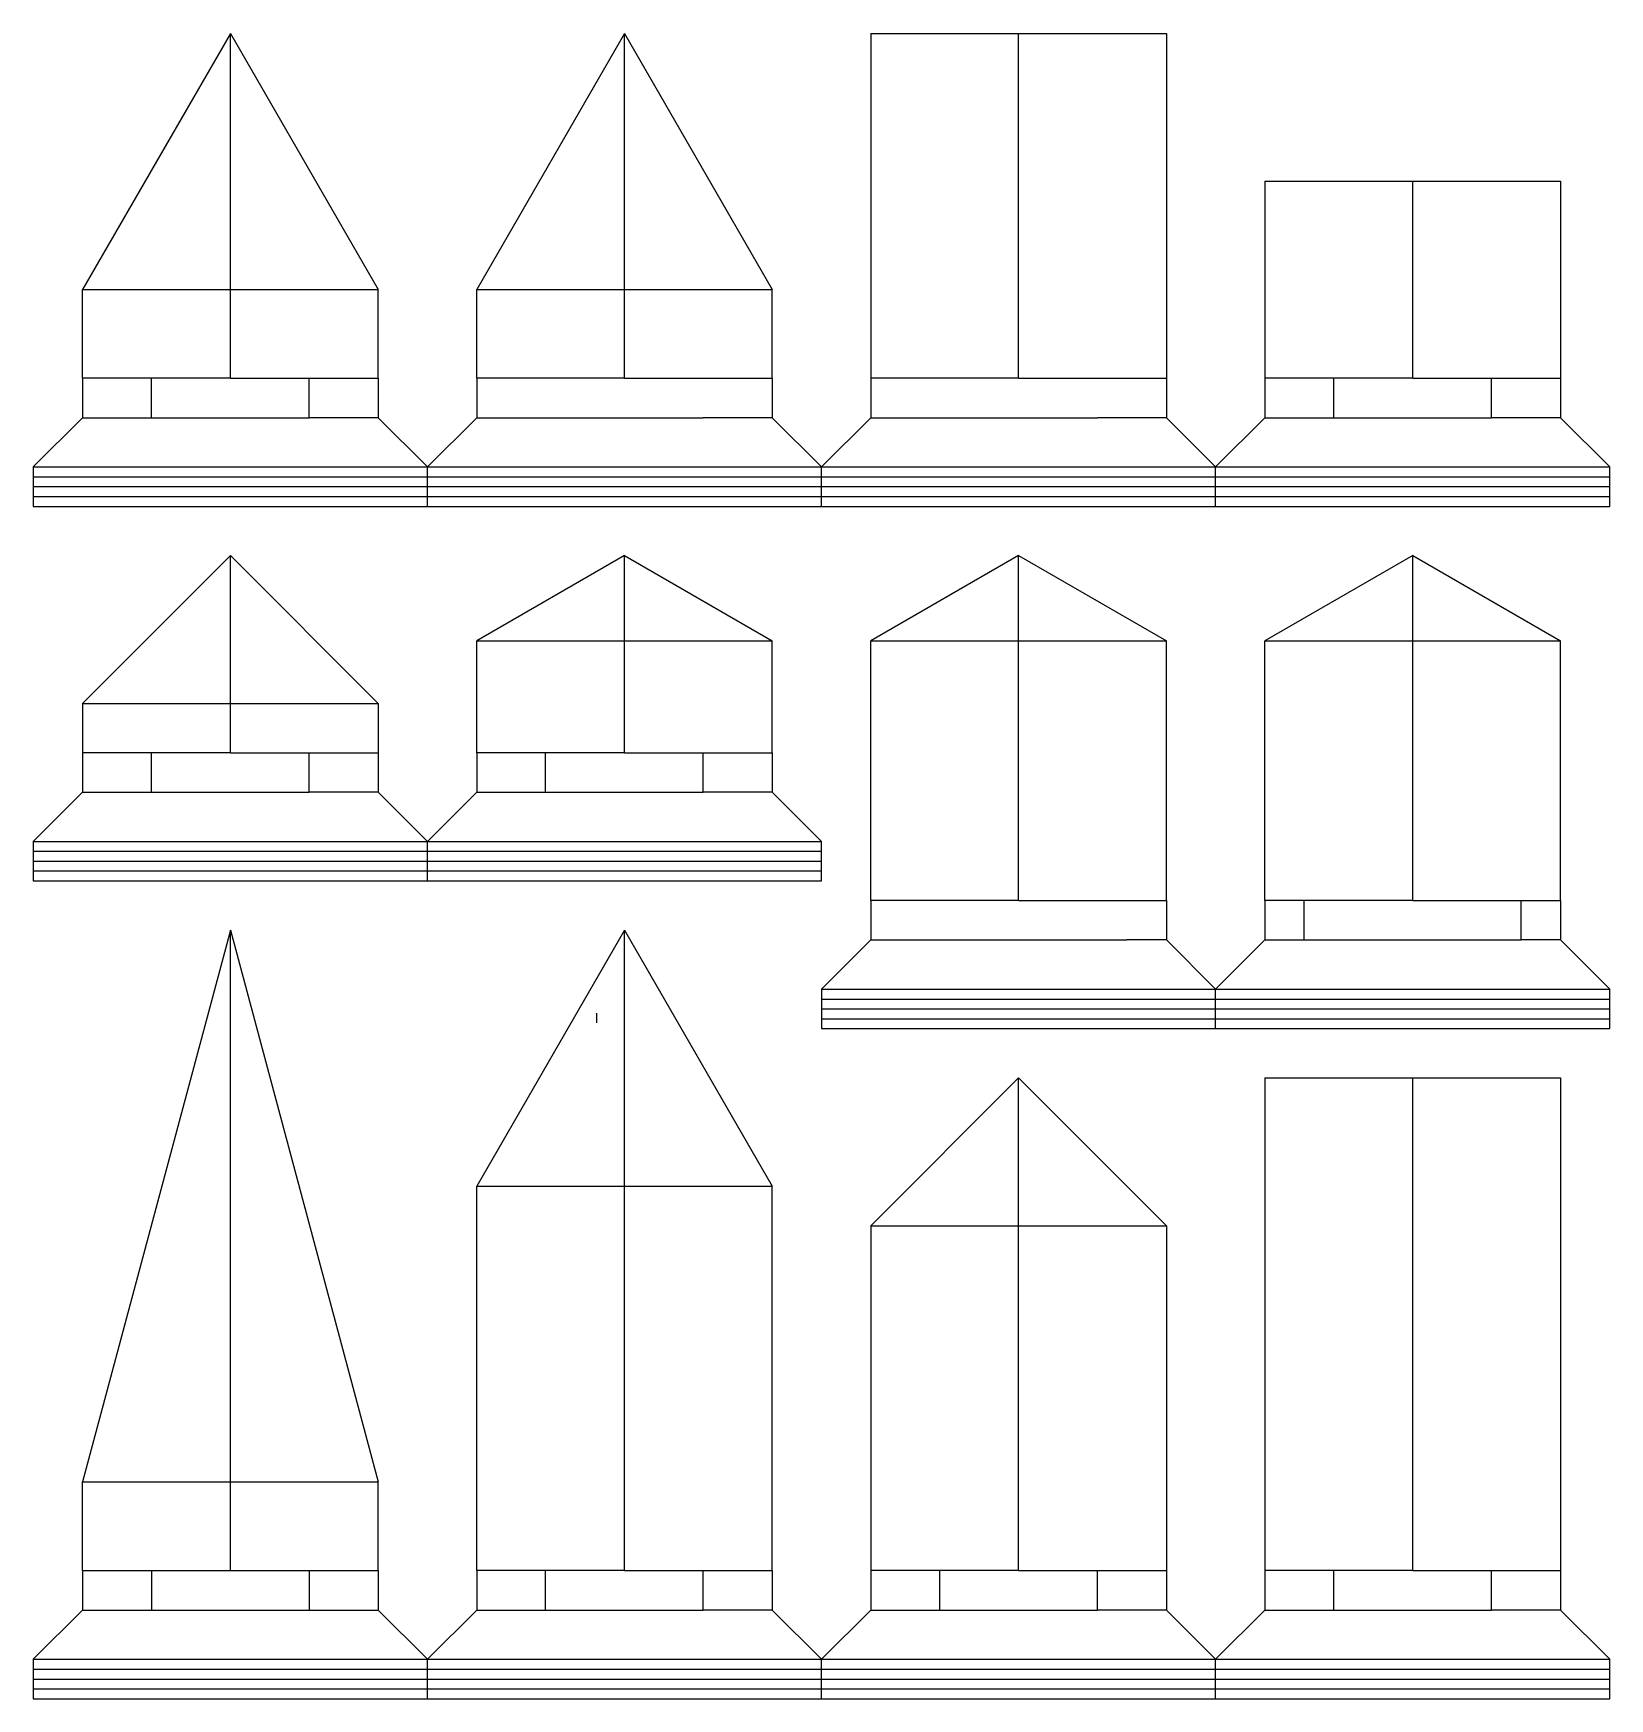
# Model space of a CAD drawing. Header units: millimetres. Extents: x 14 to 174, y 19 to 188.
import ezdxf

# ---------------------------------------------------------------- set-up
doc = ezdxf.new("R2010")
doc.units = ezdxf.units.MM
doc.header["$MEASUREMENT"] = 0

msp = doc.modelspace()

# ---------------------------------------------------------------- linework, layer by layer
for p, q in [((34.38, 187.8), (19.38, 161.82)), ((34.38, 152.8), (34.38, 187.8)), ((34.38, 187.8), (49.38, 161.82)), ((74.38, 187.8), (59.38, 161.82)), ((74.38, 152.8), (74.38, 187.8)), ((74.38, 187.8), (89.38, 161.82)), ((99.38, 187.8), (99.38, 152.8)), ((99.38, 187.8), (129.38, 187.8)), ((114.38, 152.8), (114.38, 187.8)), ((129.38, 187.8), (129.38, 152.8)), ((139.38, 172.8), (139.38, 152.8)), ((139.38, 172.8), (169.38, 172.8)), ((154.38, 152.8), (154.38, 172.8)), ((169.38, 172.8), (169.38, 152.8)), ((19.38, 152.8), (19.38, 161.82)), ((19.38, 161.82), (49.38, 161.82)), ((49.38, 152.8), (49.38, 161.82)), ((59.38, 152.8), (59.38, 161.82)), ((59.38, 161.82), (89.38, 161.82)), ((89.38, 152.8), (89.38, 161.82)), ((19.38, 152.8), (19.38, 148.8)), ((34.38, 152.8), (19.38, 152.8)), ((26.38, 148.8), (26.38, 152.8)), ((34.38, 152.8), (49.38, 152.8)), ((42.38, 148.8), (42.38, 152.8)), ((49.38, 152.8), (49.38, 148.8)), ((59.38, 152.8), (59.38, 148.8)), ((74.38, 152.8), (59.38, 152.8)), ((74.38, 152.8), (89.38, 152.8)), ((89.38, 152.8), (89.38, 148.8)), ((99.38, 152.8), (99.38, 148.8)), ((114.38, 152.8), (99.38, 152.8)), ((114.38, 152.8), (129.38, 152.8)), ((129.38, 152.8), (129.38, 148.8)), ((139.38, 152.8), (139.38, 148.8)), ((154.38, 152.8), (139.38, 152.8)), ((146.38, 148.8), (146.38, 152.8)), ((154.38, 152.8), (169.38, 152.8)), ((162.38, 148.8), (162.38, 152.8)), ((169.38, 152.8), (169.38, 148.8)), ((14.38, 143.8), (19.38, 148.8)), ((19.38, 148.8), (26.38, 148.8)), ((26.38, 148.8), (42.38, 148.8)), ((49.38, 148.8), (42.38, 148.8)), ((49.38, 148.8), (54.38, 143.8)), ((54.38, 143.8), (59.38, 148.8)), ((59.38, 148.8), (66.38, 148.8)), ((66.38, 148.8), (82.38, 148.8)), ((89.38, 148.8), (82.38, 148.8)), ((89.38, 148.8), (94.38, 143.8)), ((94.38, 143.8), (99.38, 148.8)), ((99.38, 148.8), (106.38, 148.8)), ((106.38, 148.8), (122.38, 148.8)), ((129.38, 148.8), (122.38, 148.8)), ((129.38, 148.8), (134.38, 143.8)), ((134.38, 143.8), (139.38, 148.8)), ((139.38, 148.8), (146.38, 148.8)), ((146.38, 148.8), (162.38, 148.8)), ((169.38, 148.8), (162.38, 148.8)), ((169.38, 148.8), (174.38, 143.8)), ((14.38, 143.8), (14.38, 142.8)), ((14.38, 143.8), (54.38, 143.8)), ((54.38, 142.8), (54.38, 143.8)), ((54.38, 143.8), (94.38, 143.8)), ((94.38, 143.8), (134.38, 143.8)), ((94.38, 142.8), (94.38, 143.8)), ((134.38, 142.8), (134.38, 143.8)), ((134.38, 143.8), (174.38, 143.8)), ((174.38, 142.8), (174.38, 143.8)), ((14.38, 142.8), (54.38, 142.8)), ((14.38, 142.8), (14.38, 141.8)), ((54.38, 141.8), (54.38, 142.8)), ((54.38, 142.8), (94.38, 142.8)), ((94.38, 142.8), (134.38, 142.8)), ((94.38, 141.8), (94.38, 142.8)), ((134.38, 141.8), (134.38, 142.8)), ((134.38, 142.8), (174.38, 142.8)), ((174.38, 141.8), (174.38, 142.8)), ((14.38, 141.8), (54.38, 141.8)), ((14.38, 141.8), (14.38, 140.8)), ((14.38, 140.8), (54.38, 140.8)), ((14.38, 140.8), (14.38, 139.8)), ((54.38, 140.8), (54.38, 141.8)), ((54.38, 141.8), (94.38, 141.8)), ((54.38, 139.8), (54.38, 140.8)), ((54.38, 140.8), (94.38, 140.8)), ((94.38, 141.8), (134.38, 141.8)), ((94.38, 140.8), (94.38, 141.8)), ((94.38, 140.8), (134.38, 140.8)), ((94.38, 139.8), (94.38, 140.8)), ((134.38, 140.8), (134.38, 141.8)), ((134.38, 141.8), (174.38, 141.8)), ((134.38, 139.8), (134.38, 140.8)), ((134.38, 140.8), (174.38, 140.8)), ((174.38, 140.8), (174.38, 141.8)), ((174.38, 139.8), (174.38, 140.8)), ((14.38, 139.8), (54.38, 139.8)), ((54.38, 139.8), (94.38, 139.8)), ((94.38, 139.8), (134.38, 139.8)), ((134.38, 139.8), (174.38, 139.8)), ((34.38, 134.8), (19.38, 119.8)), ((34.38, 114.8), (34.38, 134.8)), ((34.38, 134.8), (49.38, 119.8)), ((74.38, 134.8), (59.38, 126.14)), ((74.38, 114.8), (74.38, 134.8)), ((74.38, 134.8), (89.38, 126.14)), ((114.38, 134.8), (99.38, 126.14)), ((114.38, 99.8), (114.38, 134.8)), ((114.38, 134.8), (129.38, 126.14)), ((154.38, 134.8), (139.38, 126.14)), ((154.38, 99.8), (154.38, 134.8)), ((154.38, 134.8), (169.38, 126.14)), ((59.38, 114.8), (59.38, 126.14)), ((59.38, 126.14), (89.38, 126.14)), ((89.38, 114.8), (89.38, 126.14)), ((99.38, 99.8), (99.38, 126.14)), ((99.38, 126.14), (129.38, 126.14)), ((129.38, 99.8), (129.38, 126.14)), ((139.38, 99.8), (139.38, 126.14)), ((139.38, 126.14), (169.38, 126.14)), ((169.38, 99.8), (169.38, 126.14)), ((19.38, 119.8), (19.38, 114.8)), ((19.38, 119.8), (49.38, 119.8)), ((49.38, 119.8), (49.38, 114.8)), ((19.38, 114.8), (19.38, 110.8)), ((34.38, 114.8), (19.38, 114.8)), ((26.38, 110.8), (26.38, 114.8)), ((34.38, 114.8), (49.38, 114.8)), ((42.38, 110.8), (42.38, 114.8)), ((49.38, 114.8), (49.38, 110.8)), ((59.38, 114.8), (59.38, 110.8)), ((74.38, 114.8), (59.38, 114.8)), ((66.38, 110.8), (66.38, 114.8)), ((74.38, 114.8), (89.38, 114.8)), ((82.38, 110.8), (82.38, 114.8)), ((89.38, 114.8), (89.38, 110.8)), ((14.38, 105.8), (19.38, 110.8)), ((19.38, 110.8), (26.38, 110.8)), ((26.38, 110.8), (42.38, 110.8)), ((49.38, 110.8), (42.38, 110.8)), ((49.38, 110.8), (54.38, 105.8)), ((54.38, 105.8), (59.38, 110.8)), ((59.38, 110.8), (66.38, 110.8)), ((66.38, 110.8), (82.38, 110.8)), ((89.38, 110.8), (82.38, 110.8)), ((89.38, 110.8), (94.38, 105.8)), ((14.38, 105.8), (14.38, 104.8)), ((14.38, 105.8), (54.38, 105.8)), ((14.38, 104.8), (54.38, 104.8)), ((14.38, 104.8), (14.38, 103.8)), ((54.38, 104.8), (54.38, 105.8)), ((54.38, 105.8), (94.38, 105.8)), ((54.38, 103.8), (54.38, 104.8)), ((54.38, 104.8), (94.38, 104.8)), ((94.38, 104.8), (94.38, 105.8)), ((94.38, 103.8), (94.38, 104.8)), ((14.38, 103.8), (54.38, 103.8)), ((14.38, 103.8), (14.38, 102.8)), ((54.38, 102.8), (54.38, 103.8)), ((54.38, 103.8), (94.38, 103.8)), ((94.38, 102.8), (94.38, 103.8)), ((14.38, 102.8), (54.38, 102.8)), ((14.38, 102.8), (14.38, 101.8)), ((14.38, 101.8), (54.38, 101.8)), ((38.22, 101.78), (38.22, 101.78)), ((54.38, 101.8), (54.38, 102.8)), ((54.38, 102.8), (94.38, 102.8)), ((54.38, 101.8), (94.38, 101.8)), ((94.38, 101.8), (94.38, 102.8)), ((99.38, 99.8), (99.38, 95.8)), ((114.38, 99.8), (99.38, 99.8)), ((114.38, 99.8), (129.38, 99.8)), ((129.38, 99.8), (129.38, 95.8)), ((139.38, 99.8), (139.38, 95.8)), ((154.38, 99.8), (139.38, 99.8)), ((143.38, 95.8), (143.38, 99.8)), ((154.38, 99.8), (169.38, 99.8)), ((165.38, 95.8), (165.38, 99.8)), ((169.38, 99.8), (169.38, 95.8)), ((34.38, 96.8), (19.38, 40.82)), ((34.38, 31.8), (34.38, 96.8)), ((34.38, 96.8), (49.38, 40.82)), ((74.38, 96.8), (59.38, 70.82)), ((74.38, 31.8), (74.38, 96.8)), ((74.38, 96.8), (89.38, 70.82)), ((94.38, 90.8), (99.38, 95.8)), ((99.38, 95.8), (103.38, 95.8)), ((103.38, 95.8), (125.38, 95.8)), ((129.38, 95.8), (125.38, 95.8)), ((129.38, 95.8), (134.38, 90.8)), ((134.38, 90.8), (139.38, 95.8)), ((139.38, 95.8), (143.38, 95.8)), ((143.38, 95.8), (165.38, 95.8)), ((169.38, 95.8), (165.38, 95.8)), ((169.38, 95.8), (174.38, 90.8)), ((94.38, 90.8), (94.38, 89.8)), ((94.38, 90.8), (134.38, 90.8)), ((94.38, 89.8), (134.38, 89.8)), ((94.38, 89.8), (94.38, 88.8)), ((134.38, 89.8), (134.38, 90.8)), ((134.38, 90.8), (174.38, 90.8)), ((134.38, 88.8), (134.38, 89.8)), ((134.38, 89.8), (174.38, 89.8)), ((174.38, 89.8), (174.38, 90.8)), ((174.38, 88.8), (174.38, 89.8)), ((71.55, 88.38), (71.55, 87.38)), ((94.38, 88.8), (134.38, 88.8)), ((94.38, 88.8), (94.38, 87.8)), ((134.38, 87.8), (134.38, 88.8)), ((134.38, 88.8), (174.38, 88.8)), ((174.38, 87.8), (174.38, 88.8)), ((94.38, 87.8), (134.38, 87.8)), ((94.38, 87.8), (94.38, 86.8)), ((94.38, 86.8), (134.38, 86.8)), ((134.38, 86.8), (134.38, 87.8)), ((134.38, 87.8), (174.38, 87.8)), ((134.38, 86.8), (174.38, 86.8)), ((174.38, 86.8), (174.38, 87.8)), ((114.38, 81.8), (99.38, 66.8)), ((114.38, 31.8), (114.38, 81.8)), ((114.38, 81.8), (129.38, 66.8)), ((139.38, 81.8), (139.38, 31.8)), ((139.38, 81.8), (169.38, 81.8)), ((154.38, 31.8), (154.38, 81.8)), ((169.38, 81.8), (169.38, 31.8)), ((59.38, 31.8), (59.38, 70.82)), ((59.38, 70.82), (89.38, 70.82)), ((89.38, 31.8), (89.38, 70.82)), ((99.38, 66.8), (99.38, 31.8)), ((99.38, 66.8), (129.38, 66.8)), ((129.38, 66.8), (129.38, 31.8)), ((19.38, 31.8), (19.38, 40.82)), ((19.38, 40.82), (49.38, 40.82)), ((49.38, 31.8), (49.38, 40.82)), ((19.38, 31.8), (49.38, 31.8)), ((19.38, 31.8), (19.38, 27.8)), ((26.38, 31.8), (26.38, 27.8)), ((42.38, 31.8), (42.38, 27.8)), ((49.38, 31.8), (49.38, 27.8)), ((59.38, 31.8), (59.38, 27.8)), ((74.38, 31.8), (59.38, 31.8)), ((66.38, 27.8), (66.38, 31.8)), ((74.38, 31.8), (89.38, 31.8)), ((82.38, 27.8), (82.38, 31.8)), ((89.38, 31.8), (89.38, 27.8)), ((99.38, 31.8), (99.38, 27.8)), ((114.38, 31.8), (99.38, 31.8)), ((106.38, 27.8), (106.38, 31.8)), ((114.38, 31.8), (129.38, 31.8)), ((122.38, 27.8), (122.38, 31.8)), ((129.38, 31.8), (129.38, 27.8)), ((139.38, 31.8), (139.38, 27.8)), ((154.38, 31.8), (139.38, 31.8)), ((146.38, 27.8), (146.38, 31.8)), ((154.38, 31.8), (169.38, 31.8)), ((162.38, 27.8), (162.38, 31.8)), ((169.38, 31.8), (169.38, 27.8)), ((14.38, 22.8), (19.38, 27.8)), ((19.38, 27.8), (26.38, 27.8)), ((26.38, 27.8), (42.38, 27.8)), ((42.38, 27.8), (49.38, 27.8)), ((49.38, 27.8), (54.38, 22.8)), ((54.38, 22.8), (59.38, 27.8)), ((59.38, 27.8), (66.38, 27.8)), ((66.38, 27.8), (82.38, 27.8)), ((89.38, 27.8), (82.38, 27.8)), ((89.38, 27.8), (94.38, 22.8)), ((94.38, 22.8), (99.38, 27.8)), ((99.38, 27.8), (106.38, 27.8)), ((106.38, 27.8), (122.38, 27.8)), ((129.38, 27.8), (122.38, 27.8)), ((129.38, 27.8), (134.38, 22.8)), ((134.38, 22.8), (139.38, 27.8)), ((139.38, 27.8), (146.38, 27.8)), ((146.38, 27.8), (162.38, 27.8)), ((169.38, 27.8), (162.38, 27.8)), ((169.38, 27.8), (174.38, 22.8)), ((14.38, 22.8), (14.38, 21.8)), ((14.38, 22.8), (54.38, 22.8)), ((54.38, 21.8), (54.38, 22.8)), ((54.38, 22.8), (94.38, 22.8)), ((94.38, 21.8), (94.38, 22.8)), ((94.38, 22.8), (134.38, 22.8)), ((134.38, 21.8), (134.38, 22.8)), ((134.38, 22.8), (174.38, 22.8)), ((174.38, 21.8), (174.38, 22.8)), ((14.38, 21.8), (54.38, 21.8)), ((14.38, 21.8), (14.38, 20.8)), ((14.38, 20.8), (54.38, 20.8)), ((14.38, 20.8), (14.38, 19.8)), ((54.38, 20.8), (54.38, 21.8)), ((54.38, 21.8), (94.38, 21.8)), ((54.38, 19.8), (54.38, 20.8)), ((54.38, 20.8), (94.38, 20.8)), ((94.38, 20.8), (94.38, 21.8)), ((94.38, 21.8), (134.38, 21.8)), ((94.38, 19.8), (94.38, 20.8)), ((94.38, 20.8), (134.38, 20.8)), ((134.38, 20.8), (134.38, 21.8)), ((134.38, 21.8), (174.38, 21.8)), ((134.38, 19.8), (134.38, 20.8)), ((134.38, 20.8), (174.38, 20.8)), ((174.38, 20.8), (174.38, 21.8)), ((174.38, 19.8), (174.38, 20.8)), ((14.38, 19.8), (54.38, 19.8)), ((14.38, 19.8), (14.38, 18.8)), ((14.38, 18.8), (54.38, 18.8)), ((54.38, 18.8), (54.38, 19.8)), ((54.38, 19.8), (94.38, 19.8)), ((54.38, 18.8), (94.38, 18.8)), ((94.38, 18.8), (94.38, 19.8)), ((94.38, 19.8), (134.38, 19.8)), ((94.38, 18.8), (134.38, 18.8)), ((134.38, 18.8), (134.38, 19.8)), ((134.38, 19.8), (174.38, 19.8)), ((134.38, 18.8), (174.38, 18.8)), ((174.38, 18.8), (174.38, 19.8))]:
    msp.add_line(p, q)

doc.saveas('drawing.dxf')
